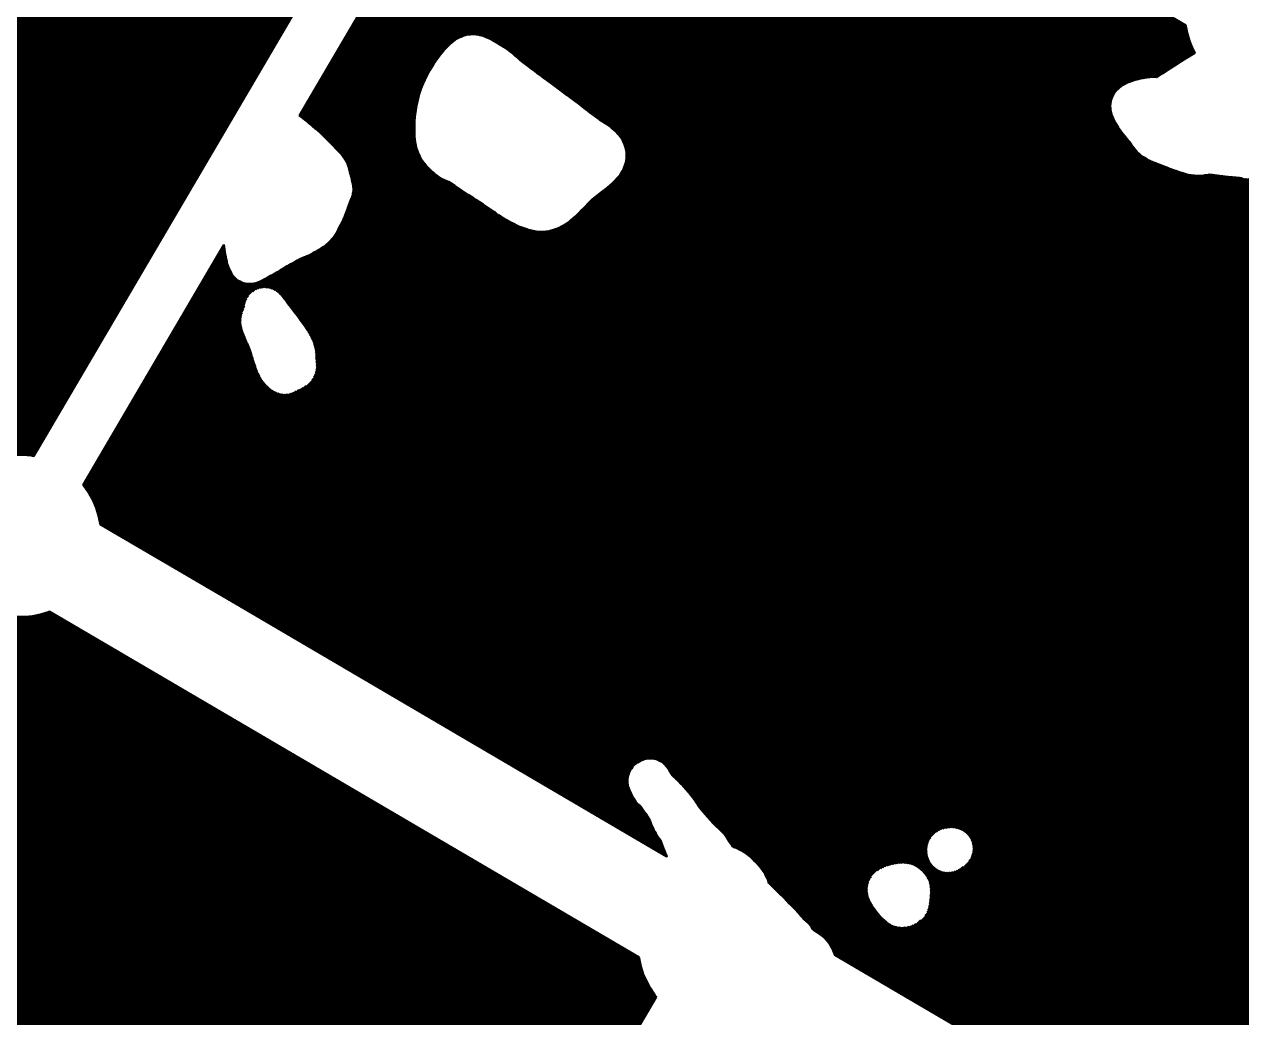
# Model space of a CAD drawing. Header units: metres. Extents: x 729569 to 733474, y 1423763 to 1426173.
# Drawn here: x 731436.6 to 731616.8, y 1425100.6 to 1425247.7 of the extents above; entities that cross this region are included whole.
import ezdxf

# ---------------------------------------------------------------- set-up
doc = ezdxf.new("R2010")
doc.units = ezdxf.units.M
for name, color, linetype in [('GREEN_AREA', 7, 'Continuous'), ('PARCEL_BORDER', 7, 'Continuous'), ('PARCEL_L', 7, 'Continuous'), ('ROADS_LOCAL', 7, 'Continuous')]:
    doc.layers.add(name, color=color, linetype=linetype)

msp = doc.modelspace()

# ---------------------------------------------------------------- hatches: boundary and pattern name
at = {"layer": 'GREEN_AREA', "true_color": 0x96c896}
h = msp.add_hatch(dxfattribs=at)
h.set_pattern_fill('SOLID')
h.paths.add_polyline_path([(731606.17, 1425241.16), (731606.15, 1425241.14), (731605.03, 1425240.39), (731604.24, 1425239.86), (731604.04, 1425239.89), (731603.74, 1425239.91), (731603.43, 1425239.9), (731603.38, 1425239.9), (731603.3, 1425239.89), (731603.17, 1425239.88), (731603.08, 1425239.87), (731602.79, 1425239.83), (731602.68, 1425239.82), (731602.18, 1425239.73), (731602.01, 1425239.7), (731601.29, 1425239.54), (731601.03, 1425239.47), (731600.32, 1425239.24), (731599.91, 1425239.07), (731599.44, 1425238.84), (731599.16, 1425238.68), (731598.9, 1425238.49), (731598.64, 1425238.29), (731598.44, 1425238.11), (731598.26, 1425237.93), (731598.09, 1425237.72), (731597.98, 1425237.57), (731597.8, 1425237.29), (731597.65, 1425237), (731597.61, 1425236.91), (731597.51, 1425236.67), (731597.44, 1425236.41), (731597.42, 1425236.33), (731597.36, 1425235.99), (731597.34, 1425235.64), (731597.34, 1425235.47), (731597.35, 1425235.22), (731597.38, 1425234.97), (731597.43, 1425234.72), (731597.51, 1425234.41), (731597.59, 1425234.13), (731597.7, 1425233.87), (731597.93, 1425233.38), (731598.11, 1425233.06), (731598.53, 1425232.39), (731598.65, 1425232.21), (731599.16, 1425231.53), (731599.23, 1425231.44), (731599.73, 1425230.81), (731599.76, 1425230.77), (731600.17, 1425230.28), (731600.36, 1425230.04), (731600.55, 1425229.76), (731600.55, 1425229.76), (731600.78, 1425229.43), (731600.96, 1425229.2), (731601.2, 1425228.91), (731601.37, 1425228.72), (731601.55, 1425228.56), (731601.88, 1425228.28), (731602.15, 1425228.07), (731602.44, 1425227.9), (731602.81, 1425227.71), (731588.25, 1425202.87), (731516.53, 1425244.92), (731513.49, 1425239.73), (731513.12, 1425240), (731512.5, 1425240.46), (731512.12, 1425240.74), (731511.64, 1425241.11), (731511.21, 1425241.43), (731510.82, 1425241.73), (731510.41, 1425242.05), (731509.98, 1425242.39), (731509.6, 1425242.71), (731509.25, 1425243.03), (731509.23, 1425243.04), (731508.86, 1425243.38), (731508.72, 1425243.49), (731508.31, 1425243.82), (731508.08, 1425243.98), (731507.58, 1425244.31), (731507.54, 1425244.34), (731507.05, 1425244.65), (731506.52, 1425244.99), (731506.4, 1425245.06), (731505.82, 1425245.4), (731505.53, 1425245.55), (731504.94, 1425245.81), (731504.71, 1425245.9), (731504.47, 1425245.98), (731504, 1425246.1), (731503.71, 1425246.16), (731503.43, 1425246.19), (731503.08, 1425246.21), (731502.82, 1425246.22), (731502.55, 1425246.2), (731502.33, 1425246.17), (731501.98, 1425246.11), (731501.87, 1425246.08), (731501.62, 1425246.01), (731501.53, 1425245.99), (731501.21, 1425245.86), (731501.02, 1425245.77), (731500.66, 1425245.57), (731500.36, 1425245.38), (731500.05, 1425245.15), (731499.61, 1425244.78), (731499.38, 1425244.56), (731498.77, 1425243.94), (731498.61, 1425243.75), (731497.98, 1425242.98), (731497.86, 1425242.82), (731497.24, 1425241.95), (731497.14, 1425241.79), (731496.55, 1425240.84), (731496.45, 1425240.67), (731495.93, 1425239.69), (731495.83, 1425239.48), (731495.4, 1425238.49), (731495.3, 1425238.22), (731494.97, 1425237.21), (731494.9, 1425236.95), (731494.66, 1425235.89), (731494.62, 1425235.68), (731494.45, 1425234.61), (731494.43, 1425234.43), (731494.34, 1425233.39), (731494.33, 1425233.22), (731494.3, 1425232.25), (731494.3, 1425232.07), (731494.33, 1425231.22), (731494.34, 1425231.01), (731494.41, 1425230.3), (731494.46, 1425229.98), (731494.57, 1425229.46), (731494.65, 1425229.17), (731494.75, 1425228.89), (731494.98, 1425228.35), (731495.1, 1425228.12), (731495.23, 1425227.89), (731495.56, 1425227.39), (731495.78, 1425227.1), (731496.16, 1425226.65), (731496.34, 1425226.46), (731496.73, 1425226.07), (731496.86, 1425225.95), (731497.22, 1425225.64), (731497.3, 1425225.57), (731497.58, 1425225.34), (731497.81, 1425225.16), (731498.14, 1425224.94), (731498.34, 1425224.82), (731498.55, 1425224.71), (731498.87, 1425224.57), (731499, 1425224.51), (731499.22, 1425224.42), (731499.35, 1425224.35), (731499.59, 1425224.21), (731500.27, 1425223.77), (731501.21, 1425223.16), (731502.29, 1425222.45), (731503.06, 1425221.95), (731467.86, 1425161.92), (731447.8, 1425173.68), (731447.78, 1425173.82), (731447.54, 1425174.97), (731447.19, 1425176.09), (731446.73, 1425177.18), (731446.16, 1425178.21), (731445.5, 1425179.18), (731445.27, 1425179.46), (731466.1, 1425215), (731466.11, 1425214.95), (731466.12, 1425214.81), (731466.24, 1425214.02), (731466.25, 1425213.92), (731466.38, 1425213.2), (731466.4, 1425213.1), (731466.52, 1425212.56), (731466.56, 1425212.37), (731466.64, 1425212.09), (731466.73, 1425211.81), (731466.86, 1425211.54), (731466.88, 1425211.49), (731467.05, 1425211.19), (731467.06, 1425211.19), (731467.07, 1425211.15), (731467.19, 1425210.88), (731467.34, 1425210.62), (731467.52, 1425210.37), (731467.72, 1425210.15), (731467.94, 1425209.94), (731468.18, 1425209.76), (731468.44, 1425209.61), (731468.71, 1425209.48), (731468.99, 1425209.38), (731469.29, 1425209.3), (731469.58, 1425209.26), (731469.88, 1425209.25), (731470.18, 1425209.27), (731470.3, 1425209.28), (731470.56, 1425209.32), (731470.81, 1425209.38), (731470.99, 1425209.43), (731471.24, 1425209.51), (731471.47, 1425209.62), (731471.66, 1425209.71), (731471.75, 1425209.75), (731472.12, 1425209.95), (731472.15, 1425209.97), (731472.61, 1425210.21), (731472.63, 1425210.23), (731473.1, 1425210.49), (731473.14, 1425210.5), (731473.51, 1425210.72), (731473.53, 1425210.73), (731474.01, 1425211), (731474.02, 1425211.01), (731474.54, 1425211.32), (731474.55, 1425211.32), (731475.06, 1425211.62), (731475.48, 1425211.87), (731475.76, 1425212.03), (731476.03, 1425212.19), (731476.3, 1425212.35), (731476.3, 1425212.35), (731476.52, 1425212.48), (731476.54, 1425212.49), (731476.7, 1425212.59), (731476.77, 1425212.63), (731476.93, 1425212.72), (731476.95, 1425212.74), (731476.99, 1425212.76), (731477.05, 1425212.79), (731477.42, 1425212.95), (731477.9, 1425213.15), (731477.92, 1425213.16), (731478.37, 1425213.35), (731478.44, 1425213.38), (731478.76, 1425213.53), (731478.9, 1425213.6), (731479.15, 1425213.73), (731479.24, 1425213.78), (731479.46, 1425213.9), (731479.52, 1425213.94), (731479.74, 1425214.06), (731479.75, 1425214.07), (731479.96, 1425214.19), (731480.14, 1425214.3), (731480.33, 1425214.4), (731480.47, 1425214.48), (731480.67, 1425214.6), (731480.91, 1425214.77), (731481.12, 1425214.93), (731481.3, 1425215.08), (731481.53, 1425215.28), (731481.67, 1425215.42), (731481.89, 1425215.65), (731482.05, 1425215.82), (731482.27, 1425216.08), (731482.42, 1425216.28), (731482.63, 1425216.58), (731482.82, 1425216.88), (731483.01, 1425217.24), (731483.14, 1425217.49), (731483.3, 1425217.86), (731483.34, 1425217.97), (731483.36, 1425218.02), (731483.5, 1425218.22), (731483.64, 1425218.46), (731483.76, 1425218.7), (731483.88, 1425218.99), (731483.9, 1425219.06), (731484.15, 1425219.68), (731484.16, 1425219.7), (731484.46, 1425220.49), (731484.46, 1425220.51), (731484.76, 1425221.3), (731484.77, 1425221.32), (731485, 1425221.94), (731485.03, 1425222.01), (731485.12, 1425222.28), (731485.2, 1425222.57), (731485.26, 1425222.86), (731485.28, 1425223.16), (731485.27, 1425223.46), (731485.26, 1425223.6), (731485.24, 1425223.83), (731485.2, 1425224.05), (731485.17, 1425224.19), (731485.16, 1425224.21), (731485.1, 1425224.47), (731485.1, 1425224.49), (731484.97, 1425225.02), (731484.97, 1425225.03), (731484.82, 1425225.66), (731484.81, 1425225.69), (731484.67, 1425226.24), (731484.64, 1425226.34), (731484.55, 1425226.65), (731484.41, 1425227.04), (731484.33, 1425227.22), (731484.19, 1425227.5), (731484.1, 1425227.65), (731483.95, 1425227.88), (731483.83, 1425228.04), (731483.6, 1425228.33), (731483.36, 1425228.59), (731483.32, 1425228.64), (731482.82, 1425229.16), (731482.8, 1425229.18), (731482.17, 1425229.83), (731482.17, 1425229.83), (731481.54, 1425230.48), (731481.54, 1425230.48), (731481.04, 1425230.99), (731481.03, 1425231), (731480.8, 1425231.24), (731480.77, 1425231.26), (731480.66, 1425231.37), (731480.63, 1425231.4), (731480.53, 1425231.49), (731480.47, 1425231.55), (731480.36, 1425231.65), (731480.29, 1425231.72), (731480.09, 1425231.89), (731480.07, 1425231.9), (731479.69, 1425232.23), (731479.68, 1425232.23), (731479.21, 1425232.62), (731479.2, 1425232.63), (731478.76, 1425233), (731478.74, 1425233.01), (731478.41, 1425233.28), (731478.15, 1425233.49), (731477.92, 1425233.68), (731477.84, 1425233.74), (731477.6, 1425233.92), (731477.46, 1425234.02), (731477.31, 1425234.12), (731514.86, 1425298.15), (731515.21, 1425298.08), (731516.39, 1425297.97), (731517.56, 1425297.98), (731518.73, 1425298.11), (731519.89, 1425298.35), (731521.01, 1425298.71), (731521.14, 1425298.76), (731608.51, 1425247.53), (731608.52, 1425247.39), (731608.77, 1425246.24), (731609.12, 1425245.12), (731609.58, 1425244.03), (731609.88, 1425243.47), (731609.84, 1425243.45), (731608.71, 1425242.79), (731608.63, 1425242.74), (731607.42, 1425241.98), (731607.37, 1425241.95), (731606.17, 1425241.16)])
h.paths.add_polyline_path([(731469.3, 1425206.57), (731469.23, 1425206.3), (731469.18, 1425206.03), (731469.16, 1425205.77), (731469.08, 1425205.61), (731468.97, 1425205.32), (731468.85, 1425204.99), (731468.77, 1425204.71), (731468.72, 1425204.43), (731468.67, 1425204.1), (731468.65, 1425203.81), (731468.65, 1425203.51), (731468.68, 1425203.22), (731468.74, 1425202.94), (731468.84, 1425202.53), (731468.95, 1425202.2), (731469.19, 1425201.58), (731469.23, 1425201.48), (731469.52, 1425200.81), (731469.54, 1425200.76), (731469.8, 1425200.21), (731469.81, 1425200.18), (731469.94, 1425199.89), (731469.95, 1425199.88), (731469.97, 1425199.81), (731470.06, 1425199.55), (731470.1, 1425199.46), (731470.12, 1425199.38), (731470.27, 1425198.89), (731470.27, 1425198.88), (731470.46, 1425198.26), (731470.47, 1425198.23), (731470.66, 1425197.63), (731470.68, 1425197.56), (731470.83, 1425197.12), (731470.86, 1425197.04), (731471, 1425196.65), (731471.02, 1425196.61), (731471.16, 1425196.26), (731471.21, 1425196.13), (731471.35, 1425195.82), (731471.48, 1425195.56), (731471.62, 1425195.3), (731471.75, 1425195.09), (731471.9, 1425194.89), (731472.14, 1425194.59), (731472.37, 1425194.33), (731472.62, 1425194.08), (731472.79, 1425193.93), (731472.94, 1425193.79), (731473.11, 1425193.66), (731473.13, 1425193.65), (731473.17, 1425193.62), (731473.22, 1425193.58), (731473.43, 1425193.45), (731473.51, 1425193.4), (731473.75, 1425193.27), (731474.01, 1425193.16), (731474.28, 1425193.08), (731474.38, 1425193.05), (731474.66, 1425192.99), (731474.95, 1425192.96), (731475.24, 1425192.95), (731475.52, 1425192.98), (731475.81, 1425193.03), (731476.09, 1425193.11), (731476.35, 1425193.21), (731476.5, 1425193.27), (731476.88, 1425193.48), (731477.03, 1425193.57), (731477.1, 1425193.6), (731477.31, 1425193.68), (731477.65, 1425193.84), (731477.93, 1425193.98), (731478.18, 1425194.14), (731478.42, 1425194.33), (731478.69, 1425194.57), (731478.89, 1425194.77), (731479.07, 1425194.99), (731479.23, 1425195.22), (731479.37, 1425195.47), (731479.49, 1425195.73), (731479.58, 1425196), (731479.64, 1425196.24), (731479.71, 1425196.53), (731479.75, 1425196.84), (731479.76, 1425197.14), (731479.75, 1425197.43), (731479.73, 1425197.74), (731479.69, 1425198.03), (731479.67, 1425198.23), (731479.66, 1425198.44), (731479.66, 1425198.71), (731479.65, 1425198.92), (731479.63, 1425199.21), (731479.57, 1425199.59), (731479.5, 1425199.91), (731479.39, 1425200.29), (731479.26, 1425200.66), (731479.14, 1425200.94), (731478.96, 1425201.33), (731478.87, 1425201.5), (731478.64, 1425201.92), (731478.58, 1425202.01), (731478.31, 1425202.46), (731478.21, 1425202.6), (731477.95, 1425202.98), (731477.9, 1425203.05), (731477.45, 1425203.67), (731477.43, 1425203.7), (731476.85, 1425204.47), (731476.84, 1425204.49), (731476.21, 1425205.32), (731476.21, 1425205.33), (731475.59, 1425206.14), (731475.58, 1425206.15), (731475.06, 1425206.84), (731475.05, 1425206.85), (731474.73, 1425207.25), (731474.72, 1425207.27), (731474.57, 1425207.46), (731474.52, 1425207.52), (731474.48, 1425207.57), (731474.22, 1425207.84), (731474.21, 1425207.85), (731473.99, 1425208.04), (731473.76, 1425208.2), (731473.5, 1425208.35), (731473.24, 1425208.46), (731472.96, 1425208.55), (731472.68, 1425208.62), (731472.4, 1425208.65), (731472.11, 1425208.66), (731471.82, 1425208.64), (731471.53, 1425208.6), (731471.25, 1425208.52), (731470.98, 1425208.42), (731470.72, 1425208.3), (731470.47, 1425208.14), (731470.24, 1425207.97), (731470.03, 1425207.77), (731469.84, 1425207.56), (731469.66, 1425207.33), (731469.66, 1425207.32), (731469.52, 1425207.08), (731469.4, 1425206.83), (731469.3, 1425206.57)])
h = msp.add_hatch(dxfattribs=at)
h.set_pattern_fill('SOLID')
h.paths.add_polyline_path([(731705.9, 1425170.15), (731706.15, 1425169.81), (731706.35, 1425169.55), (731706.44, 1425169.43), (731706.48, 1425169.26), (731706.58, 1425168.99), (731706.7, 1425168.72), (731706.8, 1425168.53), (731706.85, 1425168.44), (731707, 1425168.17), (731691.76, 1425142.17), (731620.05, 1425184.23), (731571.37, 1425101.22), (731556.55, 1425109.91), (731556.49, 1425110.1), (731556.3, 1425110.58), (731556.11, 1425110.97), (731555.86, 1425111.42), (731555.66, 1425111.72), (731555.44, 1425112), (731555.08, 1425112.38), (731554.92, 1425112.54), (731554.74, 1425112.69), (731554.21, 1425113.1), (731554.05, 1425113.22), (731553.5, 1425113.6), (731553.41, 1425113.65), (731553.26, 1425113.75), (731553.17, 1425113.91), (731553.09, 1425114.05), (731552.94, 1425114.28), (731552.76, 1425114.5), (731552.57, 1425114.7), (731552.36, 1425114.88), (731552.14, 1425115.04), (731552.1, 1425115.06), (731552, 1425115.19), (731551.98, 1425115.21), (731551.61, 1425115.65), (731551.58, 1425115.67), (731551.16, 1425116.16), (731551.12, 1425116.21), (731550.7, 1425116.67), (731550.61, 1425116.76), (731550.25, 1425117.13), (731550.21, 1425117.17), (731549.67, 1425117.7), (731549.66, 1425117.72), (731549.32, 1425118.05), (731549.02, 1425118.48), (731548.78, 1425118.76), (731611.27, 1425225.34), (731611.34, 1425225.34), (731611.64, 1425225.38), (731611.89, 1425225.43), (731611.95, 1425225.44), (731611.99, 1425225.44), (731612.49, 1425225.39), (731613.19, 1425225.31), (731613.97, 1425225.22), (731614.74, 1425225.13), (731614.75, 1425225.13), (731615.42, 1425225.05), (731615.45, 1425225.05), (731615.93, 1425224.99), (731615.98, 1425224.99), (731616.44, 1425224.95), (731616.45, 1425224.95), (731616.85, 1425224.91), (731616.88, 1425224.91), (731617.26, 1425224.88), (731617.29, 1425224.88), (731617.69, 1425224.85), (731617.72, 1425224.85), (731618.18, 1425224.83), (731618.2, 1425224.82), (731618.68, 1425224.8), (731618.71, 1425224.8), (731619.16, 1425224.78), (731619.19, 1425224.78), (731619.63, 1425224.77), (731619.65, 1425224.77), (731620.13, 1425224.75), (731620.14, 1425224.75), (731620.67, 1425224.74), (731620.68, 1425224.74), (731621.18, 1425224.73), (731621.19, 1425224.73), (731621.84, 1425224.72), (731621.84, 1425224.72), (731622.58, 1425224.71), (731622.58, 1425224.71), (731623.35, 1425224.7), (731624.12, 1425224.69), (731624.81, 1425224.69), (731625.39, 1425224.68), (731625.93, 1425224.67), (731626.41, 1425224.67), (731626.86, 1425224.66), (731626.87, 1425224.66), (731627.32, 1425224.66), (731627.34, 1425224.66), (731627.82, 1425224.65), (731627.84, 1425224.65), (731628.39, 1425224.66), (731628.42, 1425224.66), (731629.02, 1425224.66), (731629.04, 1425224.66), (731629.77, 1425224.68), (731629.78, 1425224.68), (731630.59, 1425224.7), (731630.6, 1425224.7), (731631.43, 1425224.72), (731632.22, 1425224.75), (731632.9, 1425224.76), (731633.4, 1425224.77), (731633.92, 1425224.77), (731634.39, 1425224.77), (731634.84, 1425224.77), (731634.85, 1425224.77), (731635.33, 1425224.77), (731635.36, 1425224.77), (731635.92, 1425224.78), (731635.96, 1425224.78), (731636.58, 1425224.79), (731636.59, 1425224.79), (731637.6, 1425224.82), (731637.6, 1425224.82), (731638.86, 1425224.85), (731640.21, 1425224.89), (731641.51, 1425224.93), (731642.63, 1425224.96), (731643.41, 1425224.99), (731643.68, 1425224.99), (731643.75, 1425224.99), (731643.77, 1425224.99), (731643.83, 1425225), (731643.9, 1425224.99), (731644.17, 1425225), (731644.43, 1425225.03), (731644.55, 1425225.05), (731644.84, 1425225.11), (731645.12, 1425225.2), (731645.4, 1425225.32), (731645.66, 1425225.46), (731645.88, 1425225.62), (731698.56, 1425194.73), (731698.54, 1425194.73), (731697.77, 1425194.47), (731697.69, 1425194.45), (731696.93, 1425194.17), (731696.74, 1425194.1), (731696.03, 1425193.79), (731695.69, 1425193.61), (731695.1, 1425193.25), (731694.85, 1425193.09), (731694.63, 1425192.9), (731694.26, 1425192.57), (731694.02, 1425192.32), (731693.81, 1425192.05), (731693.61, 1425191.77), (731693.45, 1425191.51), (731693.31, 1425191.22), (731693.22, 1425191.02), (731693.09, 1425190.63), (731693.06, 1425190.52), (731693, 1425190.19), (731692.96, 1425189.86), (731692.96, 1425189.8), (731692.96, 1425189.52), (731692.99, 1425189.24), (731693.05, 1425188.97), (731693.09, 1425188.79), (731693.17, 1425188.53), (731693.27, 1425188.29), (731693.45, 1425187.87), (731693.57, 1425187.62), (731694.02, 1425186.84), (731694.09, 1425186.71), (731694.92, 1425185.4), (731694.96, 1425185.33), (731696.02, 1425183.76), (731696.05, 1425183.72), (731697.28, 1425181.94), (731697.3, 1425181.92), (731698.64, 1425180.03), (731698.65, 1425180.01), (731700.03, 1425178.1), (731700.04, 1425178.09), (731701.4, 1425176.22), (731701.41, 1425176.21), (731702.68, 1425174.48), (731702.69, 1425174.47), (731703.81, 1425172.96), (731703.81, 1425172.96), (731704.72, 1425171.74), (731704.72, 1425171.74), (731705.34, 1425170.91), (731705.61, 1425170.54), (731705.87, 1425170.18), (731705.9, 1425170.15)])
h.paths.add_polyline_path([(731570.28, 1425124.72), (731570.35, 1425124.43), (731570.45, 1425124.15), (731570.57, 1425123.88), (731570.63, 1425123.77), (731570.78, 1425123.51), (731570.95, 1425123.28), (731571.15, 1425123.06), (731571.37, 1425122.86), (731571.6, 1425122.68), (731571.86, 1425122.53), (731572.12, 1425122.4), (731572.4, 1425122.3), (731572.68, 1425122.23), (731572.97, 1425122.18), (731573.27, 1425122.17), (731573.56, 1425122.18), (731573.86, 1425122.22), (731574.14, 1425122.29), (731574.42, 1425122.39), (731574.65, 1425122.48), (731574.94, 1425122.62), (731575.22, 1425122.79), (731575.55, 1425123.02), (731575.77, 1425123.19), (731575.98, 1425123.38), (731576.17, 1425123.59), (731576.32, 1425123.77), (731576.49, 1425124.02), (731576.65, 1425124.27), (731576.77, 1425124.55), (731576.87, 1425124.83), (731576.94, 1425125.12), (731576.98, 1425125.42), (731576.99, 1425125.72), (731576.97, 1425126.02), (731576.92, 1425126.31), (731576.84, 1425126.6), (731576.74, 1425126.88), (731576.6, 1425127.15), (731576.44, 1425127.41), (731576.26, 1425127.64), (731576.05, 1425127.86), (731575.82, 1425128.05), (731575.57, 1425128.22), (731575.31, 1425128.37), (731575.03, 1425128.49), (731574.75, 1425128.58), (731574.56, 1425128.62), (731574.3, 1425128.68), (731574.04, 1425128.71), (731573.77, 1425128.72), (731573.51, 1425128.71), (731573.19, 1425128.67), (731572.93, 1425128.64), (731572.68, 1425128.58), (731572.43, 1425128.5), (731572.21, 1425128.42), (731571.94, 1425128.3), (731571.68, 1425128.15), (731571.43, 1425127.98), (731571.2, 1425127.79), (731571, 1425127.57), (731570.81, 1425127.33), (731570.8, 1425127.31), (731570.61, 1425127.01), (731570.46, 1425126.68), (731570.43, 1425126.62), (731570.32, 1425126.28), (731570.25, 1425125.93), (731570.24, 1425125.82), (731570.21, 1425125.49), (731570.22, 1425125.16), (731570.24, 1425125.02), (731570.28, 1425124.72)])
h.paths.add_polyline_path([(731563.58, 1425115.46), (731563.79, 1425115.26), (731564.01, 1425115.09), (731564.09, 1425115.04), (731564.28, 1425114.85), (731564.5, 1425114.66), (731564.74, 1425114.51), (731565, 1425114.37), (731565.26, 1425114.26), (731565.54, 1425114.17), (731565.67, 1425114.14), (731566.01, 1425114.07), (731566.35, 1425114.05), (731566.57, 1425114.04), (731566.85, 1425114.05), (731567.12, 1425114.08), (731567.32, 1425114.12), (731567.59, 1425114.17), (731567.84, 1425114.25), (731568.09, 1425114.35), (731568.33, 1425114.47), (731568.47, 1425114.55), (731568.77, 1425114.75), (731569.03, 1425114.97), (731569.14, 1425115.04), (731569.39, 1425115.25), (731569.51, 1425115.36), (731569.73, 1425115.58), (731569.92, 1425115.82), (731570.08, 1425116.07), (731570.22, 1425116.34), (731570.33, 1425116.63), (731570.41, 1425116.92), (731570.46, 1425117.16), (731570.51, 1425117.4), (731570.57, 1425117.88), (731570.59, 1425117.99), (731570.64, 1425118.57), (731570.65, 1425118.73), (731570.68, 1425119.26), (731570.67, 1425119.68), (731570.63, 1425120.02), (731570.59, 1425120.32), (731570.51, 1425120.61), (731570.41, 1425120.9), (731570.28, 1425121.17), (731570.12, 1425121.46), (731569.97, 1425121.7), (731569.8, 1425121.93), (731569.61, 1425122.14), (731569.38, 1425122.37), (731569.11, 1425122.61), (731568.81, 1425122.81), (731568.55, 1425122.97), (731568.36, 1425123.08), (731568.15, 1425123.17), (731568.1, 1425123.19), (731567.85, 1425123.28), (731567.75, 1425123.32), (731567.53, 1425123.38), (731567.31, 1425123.42), (731567.16, 1425123.44), (731566.89, 1425123.47), (731566.62, 1425123.48), (731566.42, 1425123.47), (731566.05, 1425123.44), (731565.77, 1425123.4), (731565.7, 1425123.39), (731565.41, 1425123.34), (731565.3, 1425123.31), (731564.87, 1425123.22), (731564.64, 1425123.16), (731564.16, 1425123.02), (731563.78, 1425122.87), (731563.44, 1425122.72), (731563.16, 1425122.57), (731562.9, 1425122.39), (731562.71, 1425122.26), (731562.5, 1425122.08), (731562.3, 1425121.89), (731562.13, 1425121.67), (731562.05, 1425121.57), (731561.84, 1425121.27), (731561.68, 1425120.94), (731561.66, 1425120.89), (731561.54, 1425120.57), (731561.46, 1425120.24), (731561.45, 1425120.18), (731561.41, 1425119.9), (731561.4, 1425119.61), (731561.41, 1425119.32), (731561.43, 1425119.17), (731561.47, 1425118.92), (731561.52, 1425118.67), (731561.6, 1425118.42), (731561.71, 1425118.14), (731561.81, 1425117.92), (731561.92, 1425117.7), (731562.17, 1425117.26), (731562.34, 1425117.01), (731562.74, 1425116.45), (731562.85, 1425116.3), (731563.23, 1425115.85), (731563.37, 1425115.69), (731563.58, 1425115.46)])
h = msp.add_hatch(dxfattribs=at)
h.set_pattern_fill('SOLID')
h.paths.add_polyline_path([(731366.87, 1425035.65), (731366.85, 1425035.79), (731366.61, 1425036.95), (731366.26, 1425038.07), (731365.8, 1425039.15), (731365.23, 1425040.19), (731364.57, 1425041.16), (731364.34, 1425041.44), (731433.93, 1425160.12), (731434.28, 1425160.05), (731435.46, 1425159.95), (731436.63, 1425159.96), (731437.81, 1425160.09), (731438.96, 1425160.33), (731440.08, 1425160.68), (731440.21, 1425160.74), (731527.58, 1425109.51), (731527.6, 1425109.37), (731527.84, 1425108.22), (731528.19, 1425107.09), (731528.65, 1425106.01), (731529.22, 1425104.98), (731529.88, 1425104), (731530.11, 1425103.72), (731507.32, 1425064.85), (731435.6, 1425106.9), (731386.93, 1425023.89), (731366.87, 1425035.65)])
at = {"layer": 'PARCEL_L', "true_color": 0xffffc8}
h = msp.add_hatch(dxfattribs=at)
h.set_pattern_fill('SOLID')
h.paths.add_polyline_path([(731413.01, 1425305.62), (731484.73, 1425263.57), (731437.93, 1425183.76), (731437.58, 1425183.83), (731436.4, 1425183.93), (731435.23, 1425183.92), (731434.06, 1425183.79), (731432.9, 1425183.55), (731431.78, 1425183.2), (731431.65, 1425183.15), (731364.34, 1425222.61), (731413.01, 1425305.62)])
h = msp.add_hatch(dxfattribs=at)
h.set_pattern_fill('SOLID')
h.paths.add_polyline_path([(731516.53, 1425244.92), (731588.25, 1425202.87), (731542.79, 1425125.34), (731542.76, 1425125.36), (731542.55, 1425125.47), (731542.27, 1425125.61), (731542.07, 1425125.7), (731541.79, 1425125.81), (731541.56, 1425125.89), (731541.48, 1425125.92), (731541.47, 1425125.93), (731541.26, 1425126.24), (731541.13, 1425126.41), (731540.97, 1425126.6), (731540.93, 1425126.65), (731540.84, 1425126.8), (731540.8, 1425126.88), (731540.63, 1425127.16), (731540.5, 1425127.36), (731540.3, 1425127.64), (731540.07, 1425127.93), (731539.82, 1425128.2), (731539.67, 1425128.36), (731539.37, 1425128.64), (731539.34, 1425128.67), (731539.04, 1425128.95), (731538.75, 1425129.23), (731538.5, 1425129.49), (731538.13, 1425129.88), (731537.73, 1425130.31), (731537.34, 1425130.75), (731536.99, 1425131.14), (731536.75, 1425131.43), (731536.56, 1425131.69), (731536.39, 1425131.94), (731536.2, 1425132.24), (731536.17, 1425132.29), (731535.95, 1425132.63), (731535.86, 1425132.75), (731535.58, 1425133.14), (731535.52, 1425133.23), (731535.21, 1425133.62), (731535.17, 1425133.67), (731534.88, 1425134.02), (731534.83, 1425134.08), (731534.55, 1425134.41), (731534.51, 1425134.45), (731534.21, 1425134.79), (731534.18, 1425134.82), (731533.85, 1425135.18), (731533.78, 1425135.25), (731533.44, 1425135.59), (731533.35, 1425135.68), (731533.03, 1425135.98), (731533, 1425136.01), (731532.73, 1425136.26), (731532.55, 1425136.43), (731532.48, 1425136.51), (731532.35, 1425136.69), (731532.16, 1425137.02), (731531.96, 1425137.35), (731531.72, 1425137.71), (731531.59, 1425137.87), (731531.39, 1425138.1), (731531.17, 1425138.3), (731530.92, 1425138.49), (731530.66, 1425138.65), (731530.38, 1425138.78), (731530.09, 1425138.88), (731529.79, 1425138.95), (731529.49, 1425138.99), (731529.18, 1425139), (731528.88, 1425138.98), (731528.58, 1425138.93), (731528.4, 1425138.88), (731528.11, 1425138.8), (731527.83, 1425138.7), (731527.57, 1425138.56), (731527.32, 1425138.4), (731527.18, 1425138.3), (731526.97, 1425138.14), (731526.77, 1425137.95), (731526.6, 1425137.75), (731526.43, 1425137.53), (731526.29, 1425137.3), (731526.24, 1425137.2), (731526.11, 1425136.93), (731526, 1425136.64), (731525.93, 1425136.35), (731525.9, 1425136.23), (731525.86, 1425135.95), (731525.85, 1425135.66), (731525.86, 1425135.37), (731525.9, 1425135.08), (731525.97, 1425134.8), (731526.06, 1425134.53), (731526.14, 1425134.32), (731526.2, 1425134.18), (731526.38, 1425133.8), (731526.41, 1425133.74), (731526.59, 1425133.36), (731526.68, 1425133.2), (731526.78, 1425133.02), (731526.93, 1425132.77), (731527.11, 1425132.55), (731527.31, 1425132.33), (731527.53, 1425132.14), (731527.71, 1425132.01), (731527.88, 1425131.77), (731528.18, 1425131.34), (731528.53, 1425130.84), (731528.87, 1425130.33), (731529.13, 1425129.93), (731529.2, 1425129.81), (731529.23, 1425129.74), (731529.29, 1425129.57), (731529.38, 1425129.28), (731529.47, 1425129.06), (731529.59, 1425128.76), (731529.69, 1425128.54), (731529.83, 1425128.27), (731529.89, 1425128.15), (731530.03, 1425127.91), (731530.13, 1425127.75), (731530.27, 1425127.53), (731530.39, 1425127.36), (731530.56, 1425127.14), (731530.76, 1425126.89), (731530.84, 1425126.62), (731530.94, 1425126.34), (731530.98, 1425126.21), (731531.2, 1425125.66), (731531.22, 1425125.62), (731531.49, 1425124.94), (731531.51, 1425124.9), (731531.69, 1425124.49), (731467.86, 1425161.92), (731503.06, 1425221.95), (731503.41, 1425221.72), (731504.47, 1425221.02), (731505.37, 1425220.43), (731506.02, 1425220), (731506.22, 1425219.87), (731506.32, 1425219.78), (731506.48, 1425219.65), (731506.76, 1425219.45), (731507, 1425219.29), (731507.1, 1425219.23), (731507.1, 1425219.23), (731507.19, 1425219.17), (731507.41, 1425219.04), (731507.44, 1425219.01), (731507.88, 1425218.75), (731507.97, 1425218.7), (731508.67, 1425218.31), (731508.83, 1425218.23), (731509.66, 1425217.83), (731509.9, 1425217.73), (731510.79, 1425217.39), (731511.18, 1425217.27), (731512.07, 1425217.07), (731512.4, 1425217.01), (731512.74, 1425216.99), (731513.56, 1425216.99), (731513.84, 1425217), (731514.12, 1425217.04), (731514.39, 1425217.1), (731515.06, 1425217.29), (731515.34, 1425217.39), (731515.62, 1425217.51), (731516.27, 1425217.84), (731516.63, 1425218.07), (731517.27, 1425218.52), (731517.49, 1425218.69), (731518.12, 1425219.23), (731518.24, 1425219.35), (731518.87, 1425219.95), (731518.92, 1425220.01), (731519.55, 1425220.64), (731520.15, 1425221.25), (731520.7, 1425221.78), (731521.35, 1425222.33), (731522.08, 1425222.89), (731522.85, 1425223.48), (731522.96, 1425223.58), (731523.64, 1425224.16), (731523.9, 1425224.41), (731524.45, 1425225), (731524.64, 1425225.22), (731524.8, 1425225.46), (731525.1, 1425225.96), (731525.26, 1425226.25), (731525.39, 1425226.56), (731525.52, 1425226.95), (731525.6, 1425227.23), (731525.65, 1425227.52), (731525.69, 1425227.79), (731525.71, 1425228.16), (731525.71, 1425228.3), (731525.7, 1425228.55), (731525.69, 1425228.69), (731525.64, 1425229.06), (731525.59, 1425229.32), (731525.51, 1425229.61), (731525.41, 1425229.89), (731525.25, 1425230.26), (731525.1, 1425230.57), (731524.91, 1425230.86), (731524.58, 1425231.31), (731524.39, 1425231.54), (731524.18, 1425231.76), (731523.61, 1425232.28), (731523.33, 1425232.51), (731522.62, 1425233.02), (731522.51, 1425233.09), (731521.73, 1425233.6), (731521.01, 1425234.08), (731520.33, 1425234.59), (731519.74, 1425235.07), (731519.69, 1425235.1), (731518.88, 1425235.73), (731518.86, 1425235.75), (731517.93, 1425236.45), (731517.91, 1425236.47), (731516.91, 1425237.22), (731516.9, 1425237.22), (731515.86, 1425237.99), (731515.86, 1425237.99), (731514.85, 1425238.73), (731514.85, 1425238.73), (731513.92, 1425239.42), (731513.49, 1425239.73), (731516.53, 1425244.92)])
h = msp.add_hatch(dxfattribs=at)
h.set_pattern_fill('SOLID')
h.paths.add_polyline_path([(731620.05, 1425184.23), (731691.76, 1425142.17), (731644.97, 1425062.37), (731644.61, 1425062.43), (731643.44, 1425062.54), (731642.26, 1425062.53), (731641.09, 1425062.4), (731639.94, 1425062.16), (731638.81, 1425061.81), (731638.68, 1425061.75), (731571.37, 1425101.22), (731620.05, 1425184.23)])
h = msp.add_hatch(dxfattribs=at)
h.set_pattern_fill('SOLID')
h.paths.add_polyline_path([(731435.6, 1425106.9), (731507.32, 1425064.85), (731460.52, 1424985.04), (731460.16, 1424985.11), (731458.99, 1424985.21), (731457.81, 1424985.2), (731456.64, 1424985.07), (731455.49, 1424984.83), (731454.37, 1424984.48), (731454.24, 1424984.42), (731386.93, 1425023.89), (731435.6, 1425106.9)])
at = {"layer": 'ROADS_LOCAL', "true_color": 0x999999}
h = msp.add_hatch(dxfattribs=at)
h.set_pattern_fill('SOLID')
h.paths.add_polyline_path([(731548.78, 1425118.76), (731549.02, 1425118.48), (731549.32, 1425118.05), (731549, 1425118.35), (731548.3, 1425119.03), (731547.63, 1425119.69), (731547.06, 1425120.25), (731546.78, 1425120.55), (731546.69, 1425120.84), (731546.62, 1425121.06), (731546.53, 1425121.27), (731546.35, 1425121.64), (731546.23, 1425121.87), (731546.1, 1425122.09), (731545.87, 1425122.41), (731545.72, 1425122.61), (731545.44, 1425122.95), (731545.34, 1425123.06), (731545.04, 1425123.38), (731544.99, 1425123.44), (731544.71, 1425123.73), (731544.68, 1425123.76), (731544.47, 1425123.97), (731544.28, 1425124.17), (731544.25, 1425124.2), (731544.07, 1425124.38), (731543.92, 1425124.52), (731543.73, 1425124.69), (731543.5, 1425124.87), (731543.27, 1425125.04), (731543.04, 1425125.19), (731542.79, 1425125.34), (731602.81, 1425227.71), (731602.87, 1425227.67), (731603.08, 1425227.58), (731603.85, 1425227.25), (731603.92, 1425227.22), (731604.9, 1425226.83), (731604.94, 1425226.82), (731605.98, 1425226.42), (731606.02, 1425226.41), (731607, 1425226.05), (731607.04, 1425226.04), (731607.83, 1425225.77), (731607.93, 1425225.73), (731608.39, 1425225.59), (731608.69, 1425225.52), (731609.12, 1425225.43), (731609.34, 1425225.4), (731609.74, 1425225.35), (731609.93, 1425225.33), (731610.3, 1425225.31), (731610.45, 1425225.31), (731610.79, 1425225.31), (731611.05, 1425225.32), (731611.27, 1425225.34), (731548.78, 1425118.76)])

# ---------------------------------------------------------------- linework, layer by layer
at = {"layer": 'PARCEL_BORDER', "lineweight": 50, "true_color": 0x323232}
for points in [[(731413.01, 1425305.62), (731484.73, 1425263.57), (731437.93, 1425183.76), (731437.58, 1425183.83), (731436.4, 1425183.93), (731435.23, 1425183.92), (731434.06, 1425183.79), (731432.9, 1425183.55), (731431.78, 1425183.2), (731431.65, 1425183.15), (731364.34, 1425222.61), (731413.01, 1425305.62)], [(731516.53, 1425244.92), (731588.25, 1425202.87), (731542.79, 1425125.34), (731542.76, 1425125.36), (731542.55, 1425125.47), (731542.27, 1425125.61), (731542.07, 1425125.7), (731541.79, 1425125.81), (731541.56, 1425125.89), (731541.48, 1425125.92), (731541.47, 1425125.93), (731541.26, 1425126.24), (731541.13, 1425126.41), (731540.97, 1425126.6), (731540.93, 1425126.65), (731540.84, 1425126.8), (731540.8, 1425126.88), (731540.63, 1425127.16), (731540.5, 1425127.36), (731540.3, 1425127.64), (731540.07, 1425127.93), (731539.82, 1425128.2), (731539.67, 1425128.36), (731539.37, 1425128.64), (731539.34, 1425128.67), (731539.04, 1425128.95), (731538.75, 1425129.23), (731538.5, 1425129.49), (731538.13, 1425129.88), (731537.73, 1425130.31), (731537.34, 1425130.75), (731536.99, 1425131.14), (731536.75, 1425131.43), (731536.56, 1425131.69), (731536.39, 1425131.94), (731536.2, 1425132.24), (731536.17, 1425132.29), (731535.95, 1425132.63), (731535.86, 1425132.75), (731535.58, 1425133.14), (731535.52, 1425133.23), (731535.21, 1425133.62), (731535.17, 1425133.67), (731534.88, 1425134.02), (731534.83, 1425134.08), (731534.55, 1425134.41), (731534.51, 1425134.45), (731534.21, 1425134.79), (731534.18, 1425134.82), (731533.85, 1425135.18), (731533.78, 1425135.25), (731533.44, 1425135.59), (731533.35, 1425135.68), (731533.03, 1425135.98), (731533, 1425136.01), (731532.73, 1425136.26), (731532.55, 1425136.43), (731532.48, 1425136.51), (731532.35, 1425136.69), (731532.16, 1425137.02), (731531.96, 1425137.35), (731531.72, 1425137.71), (731531.59, 1425137.87), (731531.39, 1425138.1), (731531.17, 1425138.3), (731530.92, 1425138.49), (731530.66, 1425138.65), (731530.38, 1425138.78), (731530.09, 1425138.88), (731529.79, 1425138.95), (731529.49, 1425138.99), (731529.18, 1425139), (731528.88, 1425138.98), (731528.58, 1425138.93), (731528.4, 1425138.88), (731528.11, 1425138.8), (731527.83, 1425138.7), (731527.57, 1425138.56), (731527.32, 1425138.4), (731527.18, 1425138.3), (731526.97, 1425138.14), (731526.77, 1425137.95), (731526.6, 1425137.75), (731526.43, 1425137.53), (731526.29, 1425137.3), (731526.24, 1425137.2), (731526.11, 1425136.93), (731526, 1425136.64), (731525.93, 1425136.35), (731525.9, 1425136.23), (731525.86, 1425135.95), (731525.85, 1425135.66), (731525.86, 1425135.37), (731525.9, 1425135.08), (731525.97, 1425134.8), (731526.06, 1425134.53), (731526.14, 1425134.32), (731526.2, 1425134.18), (731526.38, 1425133.8), (731526.41, 1425133.74), (731526.59, 1425133.36), (731526.68, 1425133.2), (731526.78, 1425133.02), (731526.93, 1425132.77), (731527.11, 1425132.55), (731527.31, 1425132.33), (731527.53, 1425132.14), (731527.71, 1425132.01), (731527.88, 1425131.77), (731528.18, 1425131.34), (731528.53, 1425130.84), (731528.87, 1425130.33), (731529.13, 1425129.93), (731529.2, 1425129.81), (731529.23, 1425129.74), (731529.29, 1425129.57), (731529.38, 1425129.28), (731529.47, 1425129.06), (731529.59, 1425128.76), (731529.69, 1425128.54), (731529.83, 1425128.27), (731529.89, 1425128.15), (731530.03, 1425127.91), (731530.13, 1425127.75), (731530.27, 1425127.53), (731530.39, 1425127.36), (731530.56, 1425127.14), (731530.76, 1425126.89), (731530.84, 1425126.62), (731530.94, 1425126.34), (731530.98, 1425126.21), (731531.2, 1425125.66), (731531.22, 1425125.62), (731531.49, 1425124.94), (731531.51, 1425124.9), (731531.69, 1425124.49), (731467.86, 1425161.92), (731503.06, 1425221.95), (731503.41, 1425221.72), (731504.47, 1425221.02), (731505.37, 1425220.43), (731506.02, 1425220), (731506.22, 1425219.87), (731506.32, 1425219.78), (731506.48, 1425219.65), (731506.76, 1425219.45), (731507, 1425219.29), (731507.1, 1425219.23), (731507.1, 1425219.23), (731507.19, 1425219.17), (731507.41, 1425219.04), (731507.44, 1425219.01), (731507.88, 1425218.75), (731507.97, 1425218.7), (731508.67, 1425218.31), (731508.83, 1425218.23), (731509.66, 1425217.83), (731509.9, 1425217.73), (731510.79, 1425217.39), (731511.18, 1425217.27), (731512.07, 1425217.07), (731512.4, 1425217.01), (731512.74, 1425216.99), (731513.56, 1425216.99), (731513.84, 1425217), (731514.12, 1425217.04), (731514.39, 1425217.1), (731515.06, 1425217.29), (731515.34, 1425217.39), (731515.62, 1425217.51), (731516.27, 1425217.84), (731516.63, 1425218.07), (731517.27, 1425218.52), (731517.49, 1425218.69), (731518.12, 1425219.23), (731518.24, 1425219.35), (731518.87, 1425219.95), (731518.92, 1425220.01), (731519.55, 1425220.64), (731520.15, 1425221.25), (731520.7, 1425221.78), (731521.35, 1425222.33), (731522.08, 1425222.89), (731522.85, 1425223.48), (731522.96, 1425223.58), (731523.64, 1425224.16), (731523.9, 1425224.41), (731524.45, 1425225), (731524.64, 1425225.22), (731524.8, 1425225.46), (731525.1, 1425225.96), (731525.26, 1425226.25), (731525.39, 1425226.56), (731525.52, 1425226.95), (731525.6, 1425227.23), (731525.65, 1425227.52), (731525.69, 1425227.79), (731525.71, 1425228.16), (731525.71, 1425228.3), (731525.7, 1425228.55), (731525.69, 1425228.69), (731525.64, 1425229.06), (731525.59, 1425229.32), (731525.51, 1425229.61), (731525.41, 1425229.89), (731525.25, 1425230.26), (731525.1, 1425230.57), (731524.91, 1425230.86), (731524.58, 1425231.31), (731524.39, 1425231.54), (731524.18, 1425231.76), (731523.61, 1425232.28), (731523.33, 1425232.51), (731522.62, 1425233.02), (731522.51, 1425233.09), (731521.73, 1425233.6), (731521.01, 1425234.08), (731520.33, 1425234.59), (731519.74, 1425235.07), (731519.69, 1425235.1), (731518.88, 1425235.73), (731518.86, 1425235.75), (731517.93, 1425236.45), (731517.91, 1425236.47), (731516.91, 1425237.22), (731516.9, 1425237.22), (731515.86, 1425237.99), (731515.86, 1425237.99), (731514.85, 1425238.73), (731514.85, 1425238.73), (731513.92, 1425239.42), (731513.49, 1425239.73), (731516.53, 1425244.92)], [(731620.05, 1425184.23), (731691.76, 1425142.17), (731644.97, 1425062.37), (731644.61, 1425062.43), (731643.44, 1425062.54), (731642.26, 1425062.53), (731641.09, 1425062.4), (731639.94, 1425062.16), (731638.81, 1425061.81), (731638.68, 1425061.75), (731571.37, 1425101.22), (731620.05, 1425184.23)], [(731435.6, 1425106.9), (731507.32, 1425064.85), (731460.52, 1424985.04), (731460.16, 1424985.11), (731458.99, 1424985.21), (731457.81, 1424985.2), (731456.64, 1424985.07), (731455.49, 1424984.83), (731454.37, 1424984.48), (731454.24, 1424984.42), (731386.93, 1425023.89), (731435.6, 1425106.9)]]:
    msp.add_lwpolyline(points, close=True, dxfattribs=at)
at = {"layer": 'PARCEL_BORDER', "lineweight": 50, "true_color": 0x326432}
for points in [[(731521.14, 1425298.76), (731608.51, 1425247.53), (731608.52, 1425247.39), (731608.77, 1425246.24), (731609.12, 1425245.12), (731609.58, 1425244.03), (731609.88, 1425243.47), (731609.84, 1425243.45), (731608.71, 1425242.79), (731608.63, 1425242.74), (731607.42, 1425241.98), (731607.37, 1425241.95), (731606.17, 1425241.16), (731606.17, 1425241.16), (731606.15, 1425241.14), (731605.03, 1425240.39), (731604.24, 1425239.86), (731604.04, 1425239.89), (731603.74, 1425239.91), (731603.43, 1425239.9), (731603.38, 1425239.9), (731603.3, 1425239.89), (731603.17, 1425239.88), (731603.08, 1425239.87), (731602.79, 1425239.83), (731602.68, 1425239.82), (731602.18, 1425239.73), (731602.01, 1425239.7), (731601.29, 1425239.54), (731601.03, 1425239.47), (731600.32, 1425239.24), (731599.91, 1425239.07), (731599.44, 1425238.84), (731599.16, 1425238.68), (731598.9, 1425238.49), (731598.64, 1425238.29), (731598.44, 1425238.11), (731598.26, 1425237.93), (731598.09, 1425237.72), (731597.98, 1425237.57), (731597.8, 1425237.29), (731597.65, 1425237), (731597.61, 1425236.91), (731597.51, 1425236.67), (731597.44, 1425236.41), (731597.42, 1425236.33), (731597.36, 1425235.99), (731597.34, 1425235.64), (731597.34, 1425235.47), (731597.35, 1425235.22), (731597.38, 1425234.97), (731597.43, 1425234.72), (731597.51, 1425234.41), (731597.59, 1425234.13), (731597.7, 1425233.87), (731597.93, 1425233.38), (731598.11, 1425233.06), (731598.53, 1425232.39), (731598.65, 1425232.21), (731599.16, 1425231.53), (731599.23, 1425231.44), (731599.73, 1425230.81), (731599.76, 1425230.77), (731600.17, 1425230.28), (731600.36, 1425230.04), (731600.55, 1425229.76), (731600.55, 1425229.76), (731600.78, 1425229.43), (731600.96, 1425229.2), (731601.2, 1425228.91), (731601.37, 1425228.72), (731601.55, 1425228.56), (731601.88, 1425228.28), (731602.15, 1425228.07), (731602.44, 1425227.9), (731602.81, 1425227.71), (731588.25, 1425202.87), (731516.53, 1425244.92), (731513.49, 1425239.73), (731513.12, 1425240), (731512.5, 1425240.46), (731512.12, 1425240.74), (731511.64, 1425241.11), (731511.21, 1425241.43), (731510.82, 1425241.73), (731510.41, 1425242.05), (731509.98, 1425242.39), (731509.6, 1425242.71), (731509.25, 1425243.03), (731509.23, 1425243.04), (731508.86, 1425243.38), (731508.72, 1425243.49), (731508.31, 1425243.82), (731508.08, 1425243.98), (731507.58, 1425244.31), (731507.54, 1425244.34), (731507.05, 1425244.65), (731506.52, 1425244.99), (731506.4, 1425245.06), (731505.82, 1425245.4), (731505.53, 1425245.55), (731504.94, 1425245.81), (731504.71, 1425245.9), (731504.47, 1425245.98), (731504, 1425246.1), (731503.71, 1425246.16), (731503.43, 1425246.19), (731503.08, 1425246.21), (731502.82, 1425246.22), (731502.55, 1425246.2), (731502.33, 1425246.17), (731501.98, 1425246.11), (731501.87, 1425246.08), (731501.62, 1425246.01), (731501.53, 1425245.99), (731501.21, 1425245.86), (731501.02, 1425245.77), (731500.66, 1425245.57), (731500.36, 1425245.38), (731500.05, 1425245.15), (731499.61, 1425244.78), (731499.38, 1425244.56), (731498.77, 1425243.94), (731498.61, 1425243.75), (731497.98, 1425242.98), (731497.86, 1425242.82), (731497.24, 1425241.95), (731497.14, 1425241.79), (731496.55, 1425240.84), (731496.45, 1425240.67), (731495.93, 1425239.69), (731495.83, 1425239.48), (731495.4, 1425238.49), (731495.3, 1425238.22), (731494.97, 1425237.21), (731494.9, 1425236.95), (731494.66, 1425235.89), (731494.62, 1425235.68), (731494.45, 1425234.61), (731494.43, 1425234.43), (731494.34, 1425233.39), (731494.33, 1425233.22), (731494.3, 1425232.25), (731494.3, 1425232.07), (731494.33, 1425231.22), (731494.34, 1425231.01), (731494.41, 1425230.3), (731494.46, 1425229.98), (731494.57, 1425229.46), (731494.65, 1425229.17), (731494.75, 1425228.89), (731494.98, 1425228.35), (731495.1, 1425228.12), (731495.23, 1425227.89), (731495.56, 1425227.39), (731495.78, 1425227.1), (731496.16, 1425226.65), (731496.34, 1425226.46), (731496.73, 1425226.07), (731496.86, 1425225.95), (731497.22, 1425225.64), (731497.3, 1425225.57), (731497.58, 1425225.34), (731497.81, 1425225.16), (731498.14, 1425224.94), (731498.34, 1425224.82), (731498.55, 1425224.71), (731498.87, 1425224.57), (731499, 1425224.51), (731499.22, 1425224.42), (731499.35, 1425224.35), (731499.59, 1425224.21), (731500.27, 1425223.77), (731501.21, 1425223.16), (731502.29, 1425222.45), (731503.06, 1425221.95), (731467.86, 1425161.92), (731447.8, 1425173.68), (731447.78, 1425173.82), (731447.54, 1425174.97), (731447.19, 1425176.09), (731446.73, 1425177.18), (731446.16, 1425178.21), (731445.5, 1425179.18), (731445.27, 1425179.46), (731466.1, 1425215), (731466.11, 1425214.95), (731466.12, 1425214.81), (731466.24, 1425214.02), (731466.25, 1425213.92), (731466.38, 1425213.2), (731466.4, 1425213.1), (731466.52, 1425212.56), (731466.56, 1425212.37), (731466.64, 1425212.09), (731466.73, 1425211.81), (731466.86, 1425211.54), (731466.88, 1425211.49), (731467.05, 1425211.19), (731467.06, 1425211.19), (731467.07, 1425211.15), (731467.19, 1425210.88), (731467.34, 1425210.62), (731467.52, 1425210.37), (731467.72, 1425210.15), (731467.94, 1425209.94), (731468.18, 1425209.76), (731468.44, 1425209.61), (731468.71, 1425209.48), (731468.99, 1425209.38), (731469.29, 1425209.3), (731469.58, 1425209.26), (731469.88, 1425209.25), (731470.18, 1425209.27), (731470.3, 1425209.28), (731470.56, 1425209.32), (731470.81, 1425209.38), (731470.99, 1425209.43), (731471.24, 1425209.51), (731471.47, 1425209.62), (731471.66, 1425209.71), (731471.75, 1425209.75), (731472.12, 1425209.95), (731472.15, 1425209.97), (731472.61, 1425210.21), (731472.63, 1425210.23), (731473.1, 1425210.49), (731473.14, 1425210.5), (731473.51, 1425210.72), (731473.53, 1425210.73), (731474.01, 1425211), (731474.02, 1425211.01), (731474.54, 1425211.32), (731474.55, 1425211.32), (731475.06, 1425211.62), (731475.48, 1425211.87), (731475.76, 1425212.03), (731476.03, 1425212.19), (731476.3, 1425212.35), (731476.3, 1425212.35), (731476.52, 1425212.48), (731476.54, 1425212.49), (731476.7, 1425212.59), (731476.77, 1425212.63), (731476.93, 1425212.72), (731476.95, 1425212.74), (731476.99, 1425212.76), (731477.05, 1425212.79), (731477.42, 1425212.95), (731477.9, 1425213.15), (731477.92, 1425213.16), (731478.37, 1425213.35), (731478.44, 1425213.38), (731478.76, 1425213.53), (731478.9, 1425213.6), (731479.15, 1425213.73), (731479.24, 1425213.78), (731479.46, 1425213.9), (731479.52, 1425213.94), (731479.74, 1425214.06), (731479.75, 1425214.07), (731479.96, 1425214.19), (731480.14, 1425214.3), (731480.33, 1425214.4), (731480.47, 1425214.48), (731480.67, 1425214.6), (731480.91, 1425214.77), (731481.12, 1425214.93), (731481.3, 1425215.08), (731481.53, 1425215.28), (731481.67, 1425215.42), (731481.89, 1425215.65), (731482.05, 1425215.82), (731482.27, 1425216.08), (731482.42, 1425216.28), (731482.63, 1425216.58), (731482.82, 1425216.88), (731483.01, 1425217.24), (731483.14, 1425217.49), (731483.3, 1425217.86), (731483.34, 1425217.97), (731483.36, 1425218.02), (731483.5, 1425218.22), (731483.64, 1425218.46), (731483.76, 1425218.7), (731483.88, 1425218.99), (731483.9, 1425219.06), (731484.15, 1425219.68), (731484.16, 1425219.7), (731484.46, 1425220.49), (731484.46, 1425220.51), (731484.76, 1425221.3), (731484.77, 1425221.32), (731485, 1425221.94), (731485.03, 1425222.01), (731485.12, 1425222.28), (731485.2, 1425222.57), (731485.26, 1425222.86), (731485.28, 1425223.16), (731485.27, 1425223.46), (731485.26, 1425223.6), (731485.24, 1425223.83), (731485.2, 1425224.05), (731485.17, 1425224.19), (731485.16, 1425224.21), (731485.1, 1425224.47), (731485.1, 1425224.49), (731484.97, 1425225.02), (731484.97, 1425225.03), (731484.82, 1425225.66), (731484.81, 1425225.69), (731484.67, 1425226.24), (731484.64, 1425226.34), (731484.55, 1425226.65), (731484.41, 1425227.04), (731484.33, 1425227.22), (731484.19, 1425227.5), (731484.1, 1425227.65), (731483.95, 1425227.88), (731483.83, 1425228.04), (731483.6, 1425228.33), (731483.36, 1425228.59), (731483.32, 1425228.64), (731482.82, 1425229.16), (731482.8, 1425229.18), (731482.17, 1425229.83), (731482.17, 1425229.83), (731481.54, 1425230.48), (731481.54, 1425230.48), (731481.04, 1425230.99), (731481.03, 1425231), (731480.8, 1425231.24), (731480.77, 1425231.26), (731480.66, 1425231.37), (731480.63, 1425231.4), (731480.53, 1425231.49), (731480.47, 1425231.55), (731480.36, 1425231.65), (731480.29, 1425231.72), (731480.09, 1425231.89), (731480.07, 1425231.9), (731479.69, 1425232.23), (731479.68, 1425232.23), (731479.21, 1425232.62), (731479.2, 1425232.63), (731478.76, 1425233), (731478.74, 1425233.01), (731478.41, 1425233.28), (731478.15, 1425233.49), (731477.92, 1425233.68), (731477.84, 1425233.74), (731477.6, 1425233.92), (731477.46, 1425234.02), (731477.31, 1425234.12), (731514.86, 1425298.15)], [(731620.05, 1425184.23), (731571.37, 1425101.22), (731556.55, 1425109.91), (731556.49, 1425110.1), (731556.3, 1425110.58), (731556.11, 1425110.97), (731555.86, 1425111.42), (731555.66, 1425111.72), (731555.44, 1425112), (731555.08, 1425112.38), (731554.92, 1425112.54), (731554.74, 1425112.69), (731554.21, 1425113.1), (731554.05, 1425113.22), (731553.5, 1425113.6), (731553.41, 1425113.65), (731553.26, 1425113.75), (731553.17, 1425113.91), (731553.09, 1425114.05), (731552.94, 1425114.28), (731552.76, 1425114.5), (731552.57, 1425114.7), (731552.36, 1425114.88), (731552.14, 1425115.04), (731552.1, 1425115.06), (731552, 1425115.19), (731551.98, 1425115.21), (731551.61, 1425115.65), (731551.58, 1425115.67), (731551.16, 1425116.16), (731551.12, 1425116.21), (731550.7, 1425116.67), (731550.61, 1425116.76), (731550.25, 1425117.13), (731550.21, 1425117.17), (731549.67, 1425117.7), (731549.66, 1425117.72), (731549.32, 1425118.05), (731549.02, 1425118.48), (731548.78, 1425118.76), (731611.27, 1425225.34), (731611.34, 1425225.34), (731611.64, 1425225.38), (731611.89, 1425225.43), (731611.95, 1425225.44), (731611.99, 1425225.44), (731612.49, 1425225.39), (731613.19, 1425225.31), (731613.97, 1425225.22), (731614.74, 1425225.13), (731614.75, 1425225.13), (731615.42, 1425225.05), (731615.45, 1425225.05), (731615.93, 1425224.99), (731615.98, 1425224.99), (731616.44, 1425224.95), (731616.45, 1425224.95), (731616.85, 1425224.91)], [(731364.34, 1425041.44), (731433.93, 1425160.12), (731434.28, 1425160.05), (731435.46, 1425159.95), (731436.63, 1425159.96), (731437.81, 1425160.09), (731438.96, 1425160.33), (731440.08, 1425160.68), (731440.21, 1425160.74), (731527.58, 1425109.51), (731527.6, 1425109.37), (731527.84, 1425108.22), (731528.19, 1425107.09), (731528.65, 1425106.01), (731529.22, 1425104.98), (731529.88, 1425104), (731530.11, 1425103.72), (731507.32, 1425064.85), (731435.6, 1425106.9), (731386.93, 1425023.89)]]:
    msp.add_lwpolyline(points, dxfattribs=at)
at = {"layer": 'PARCEL_BORDER', "lineweight": 40, "true_color": 0x323232}
msp.add_lwpolyline([(731548.78, 1425118.76), (731549.02, 1425118.48), (731549.32, 1425118.05), (731549, 1425118.35), (731548.3, 1425119.03), (731547.63, 1425119.69), (731547.06, 1425120.25), (731546.78, 1425120.55), (731546.69, 1425120.84), (731546.62, 1425121.06), (731546.53, 1425121.27), (731546.35, 1425121.64), (731546.23, 1425121.87), (731546.1, 1425122.09), (731545.87, 1425122.41), (731545.72, 1425122.61), (731545.44, 1425122.95), (731545.34, 1425123.06), (731545.04, 1425123.38), (731544.99, 1425123.44), (731544.71, 1425123.73), (731544.68, 1425123.76), (731544.47, 1425123.97), (731544.28, 1425124.17), (731544.25, 1425124.2), (731544.07, 1425124.38), (731543.92, 1425124.52), (731543.73, 1425124.69), (731543.5, 1425124.87), (731543.27, 1425125.04), (731543.04, 1425125.19), (731542.79, 1425125.34), (731602.81, 1425227.71), (731602.87, 1425227.67), (731603.08, 1425227.58), (731603.85, 1425227.25), (731603.92, 1425227.22), (731604.9, 1425226.83), (731604.94, 1425226.82), (731605.98, 1425226.42), (731606.02, 1425226.41), (731607, 1425226.05), (731607.04, 1425226.04), (731607.83, 1425225.77), (731607.93, 1425225.73), (731608.39, 1425225.59), (731608.69, 1425225.52), (731609.12, 1425225.43), (731609.34, 1425225.4), (731609.74, 1425225.35), (731609.93, 1425225.33), (731610.3, 1425225.31), (731610.45, 1425225.31), (731610.79, 1425225.31), (731611.05, 1425225.32), (731611.27, 1425225.34), (731548.78, 1425118.76)], close=True, dxfattribs=at)

doc.saveas('drawing.dxf')
